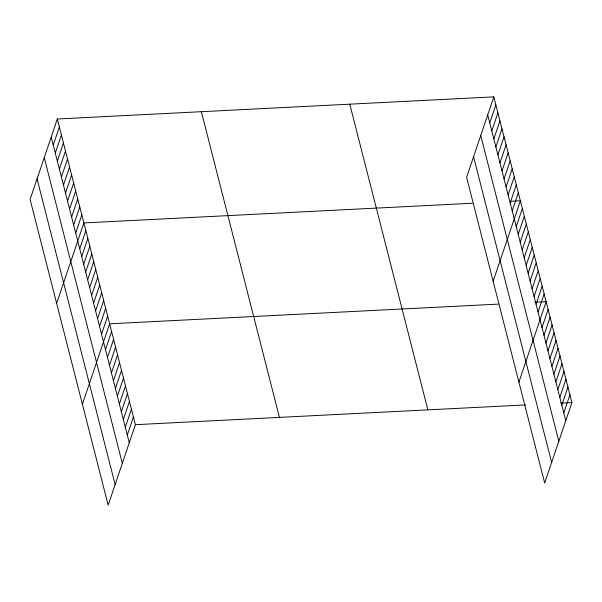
<?xml version="1.0" encoding="UTF-8"?>
<svg xmlns="http://www.w3.org/2000/svg" width="602" height="602" viewBox="0 0 602 602"><rect width="100%" height="100%" fill="white"/><g stroke="black" fill="none" stroke-linecap="round" stroke-linejoin="round"><path stroke-width="0.9" d="M57.325 118.993L30.1 199.428L108.172 505.123L135.397 424.688L57.325 118.993L493.828 96.877L571.9 402.572L544.675 483.007L466.603 177.312L493.828 96.877M53.247 145.074L59.365 126.984M55.286 153.066L61.412 134.983M57.333 161.065L63.451 142.975M59.372 169.057L65.49 150.974M61.412 177.056L67.537 158.966M63.458 185.047L69.576 166.965M65.498 193.046L71.623 174.956M67.537 201.038L73.662 182.955M69.584 209.037L75.701 190.947M71.623 217.029L77.748 198.946M73.662 225.028L79.788 206.937M75.709 233.019L81.827 214.929M56.641 303.363L83.874 222.928L472.359 203.243M79.727 248.776L85.853 230.686M81.714 256.535L87.832 238.445M83.693 264.293L89.818 246.21M85.672 272.059L91.797 253.969M87.659 279.817L93.777 261.727M89.638 287.575L95.763 269.485M91.624 295.334L97.742 277.251M93.603 303.092L99.721 285.009M95.583 310.858L101.708 292.768M97.569 318.616L103.687 300.526M99.548 326.374L105.674 308.284M101.527 334.133L107.653 316.05M82.406 404.243L109.632 323.808L498.125 304.123M105.493 349.657L111.618 331.567M107.472 357.415L113.597 339.325M109.459 365.173L115.576 347.091M111.438 372.931L117.563 354.849M113.417 380.697L119.542 362.607M115.403 388.456L121.521 370.365M117.382 396.214L123.508 378.124M119.369 403.972L125.487 385.89M121.348 411.738L127.474 393.648M123.327 419.496L129.453 401.406M125.314 427.254L131.432 409.164M127.293 435.013L133.418 416.93M489.75 122.959L495.867 104.868M491.789 130.958L497.914 112.867M493.836 138.949L499.953 120.859M495.875 146.948L502 128.858M497.914 154.94L504.04 136.85M499.961 162.931L506.079 144.849M502 170.93L508.126 152.84M504.04 178.922L510.165 160.839M506.086 186.921L512.204 168.831M508.126 194.913L514.251 176.83M510.165 202.912L516.29 184.822M512.212 210.903L518.33 192.821M493.143 281.247L520.376 200.812L510.767 201.301M516.23 226.661L522.355 208.57M518.217 234.419L524.334 216.336M520.196 242.177L526.321 224.094M522.175 249.943L528.3 231.853M524.161 257.701L530.279 239.611M526.14 265.459L532.266 247.369M528.127 273.218L534.245 255.135M530.106 280.983L536.224 262.893M532.085 288.742L538.211 270.652M534.072 296.5L540.19 278.41M536.051 304.258L542.176 286.176M538.03 312.017L544.155 293.934M518.909 382.127L546.134 301.692L534.787 302.264M541.996 327.541L548.121 309.451M543.975 335.299L550.1 317.209M545.961 343.057L552.079 324.975M547.94 350.823L554.066 332.733M549.927 358.581L556.045 340.491M551.906 366.34L558.024 348.249M553.885 374.098L560.01 356.015M555.872 381.856L561.99 363.774M557.851 389.622L563.976 371.532M559.83 397.38L565.955 379.29M561.817 405.138L567.934 387.048M563.796 412.897L569.921 394.814M135.397 424.688L525.629 404.913M560.552 403.144L571.9 402.572M487.71 114.967L565.775 420.663M480.742 135.54L558.814 441.236M473.571 156.738L551.635 462.434M349.785 104.176L427.856 409.872M201.369 111.694L279.441 417.389M51.208 137.075L129.272 442.771M44.239 157.656L122.311 463.352M37.061 178.854L115.132 484.55"/></g></svg>
